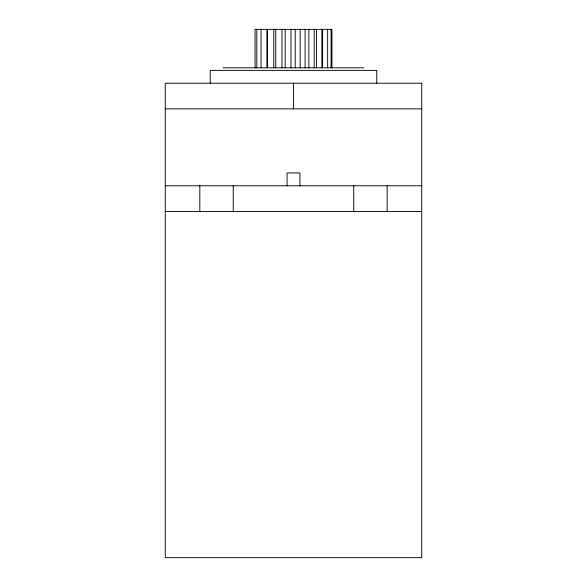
<?xml version="1.0" encoding="UTF-8"?>
<svg xmlns="http://www.w3.org/2000/svg" width="587" height="587" viewBox="0 0 587 587"><rect width="100%" height="100%" fill="white"/><g stroke="black" fill="none" stroke-linecap="round" stroke-linejoin="round"><path stroke-width="0.88" d="M223.045 67.821L363.955 67.821M165.27 108.852L421.73 108.852M165.27 185.785L421.73 185.785M165.27 211.437L421.73 211.437M387.141 185.785L387.141 211.437M376.766 83.207L376.766 70.381L210.234 70.381L210.234 83.207M353.734 185.785L353.734 211.437M331.934 67.821L331.934 29.35L255.066 29.35L255.066 67.821M331.061 29.35L331.061 67.821M327.634 29.35L327.634 67.821M322.637 29.35L322.637 67.821M321.881 29.35L321.881 67.821M316.54 29.35L316.54 67.821M314.192 29.35L314.192 67.821M308.865 29.35L308.865 67.821M305.093 29.35L305.093 67.821M300.148 29.35L300.148 67.821M299.913 185.785L299.913 172.967L287.087 172.967L287.087 185.785M295.21 29.35L295.21 67.821M293.5 83.207L293.5 108.852M290.983 29.35L290.983 67.821M285.201 29.35L285.201 67.821M281.98 29.35L281.98 67.821M275.765 29.35L275.765 67.821M273.769 29.35L273.769 67.821M267.533 29.35L267.533 67.821M266.902 29.35L266.902 67.821M261.068 29.35L261.068 67.821M256.82 29.35L256.82 67.821M233.23 185.785L233.23 211.437M199.815 185.785L199.815 211.437M421.73 83.207L165.27 83.207L165.27 557.65L421.73 557.65L421.73 83.207"/></g></svg>
